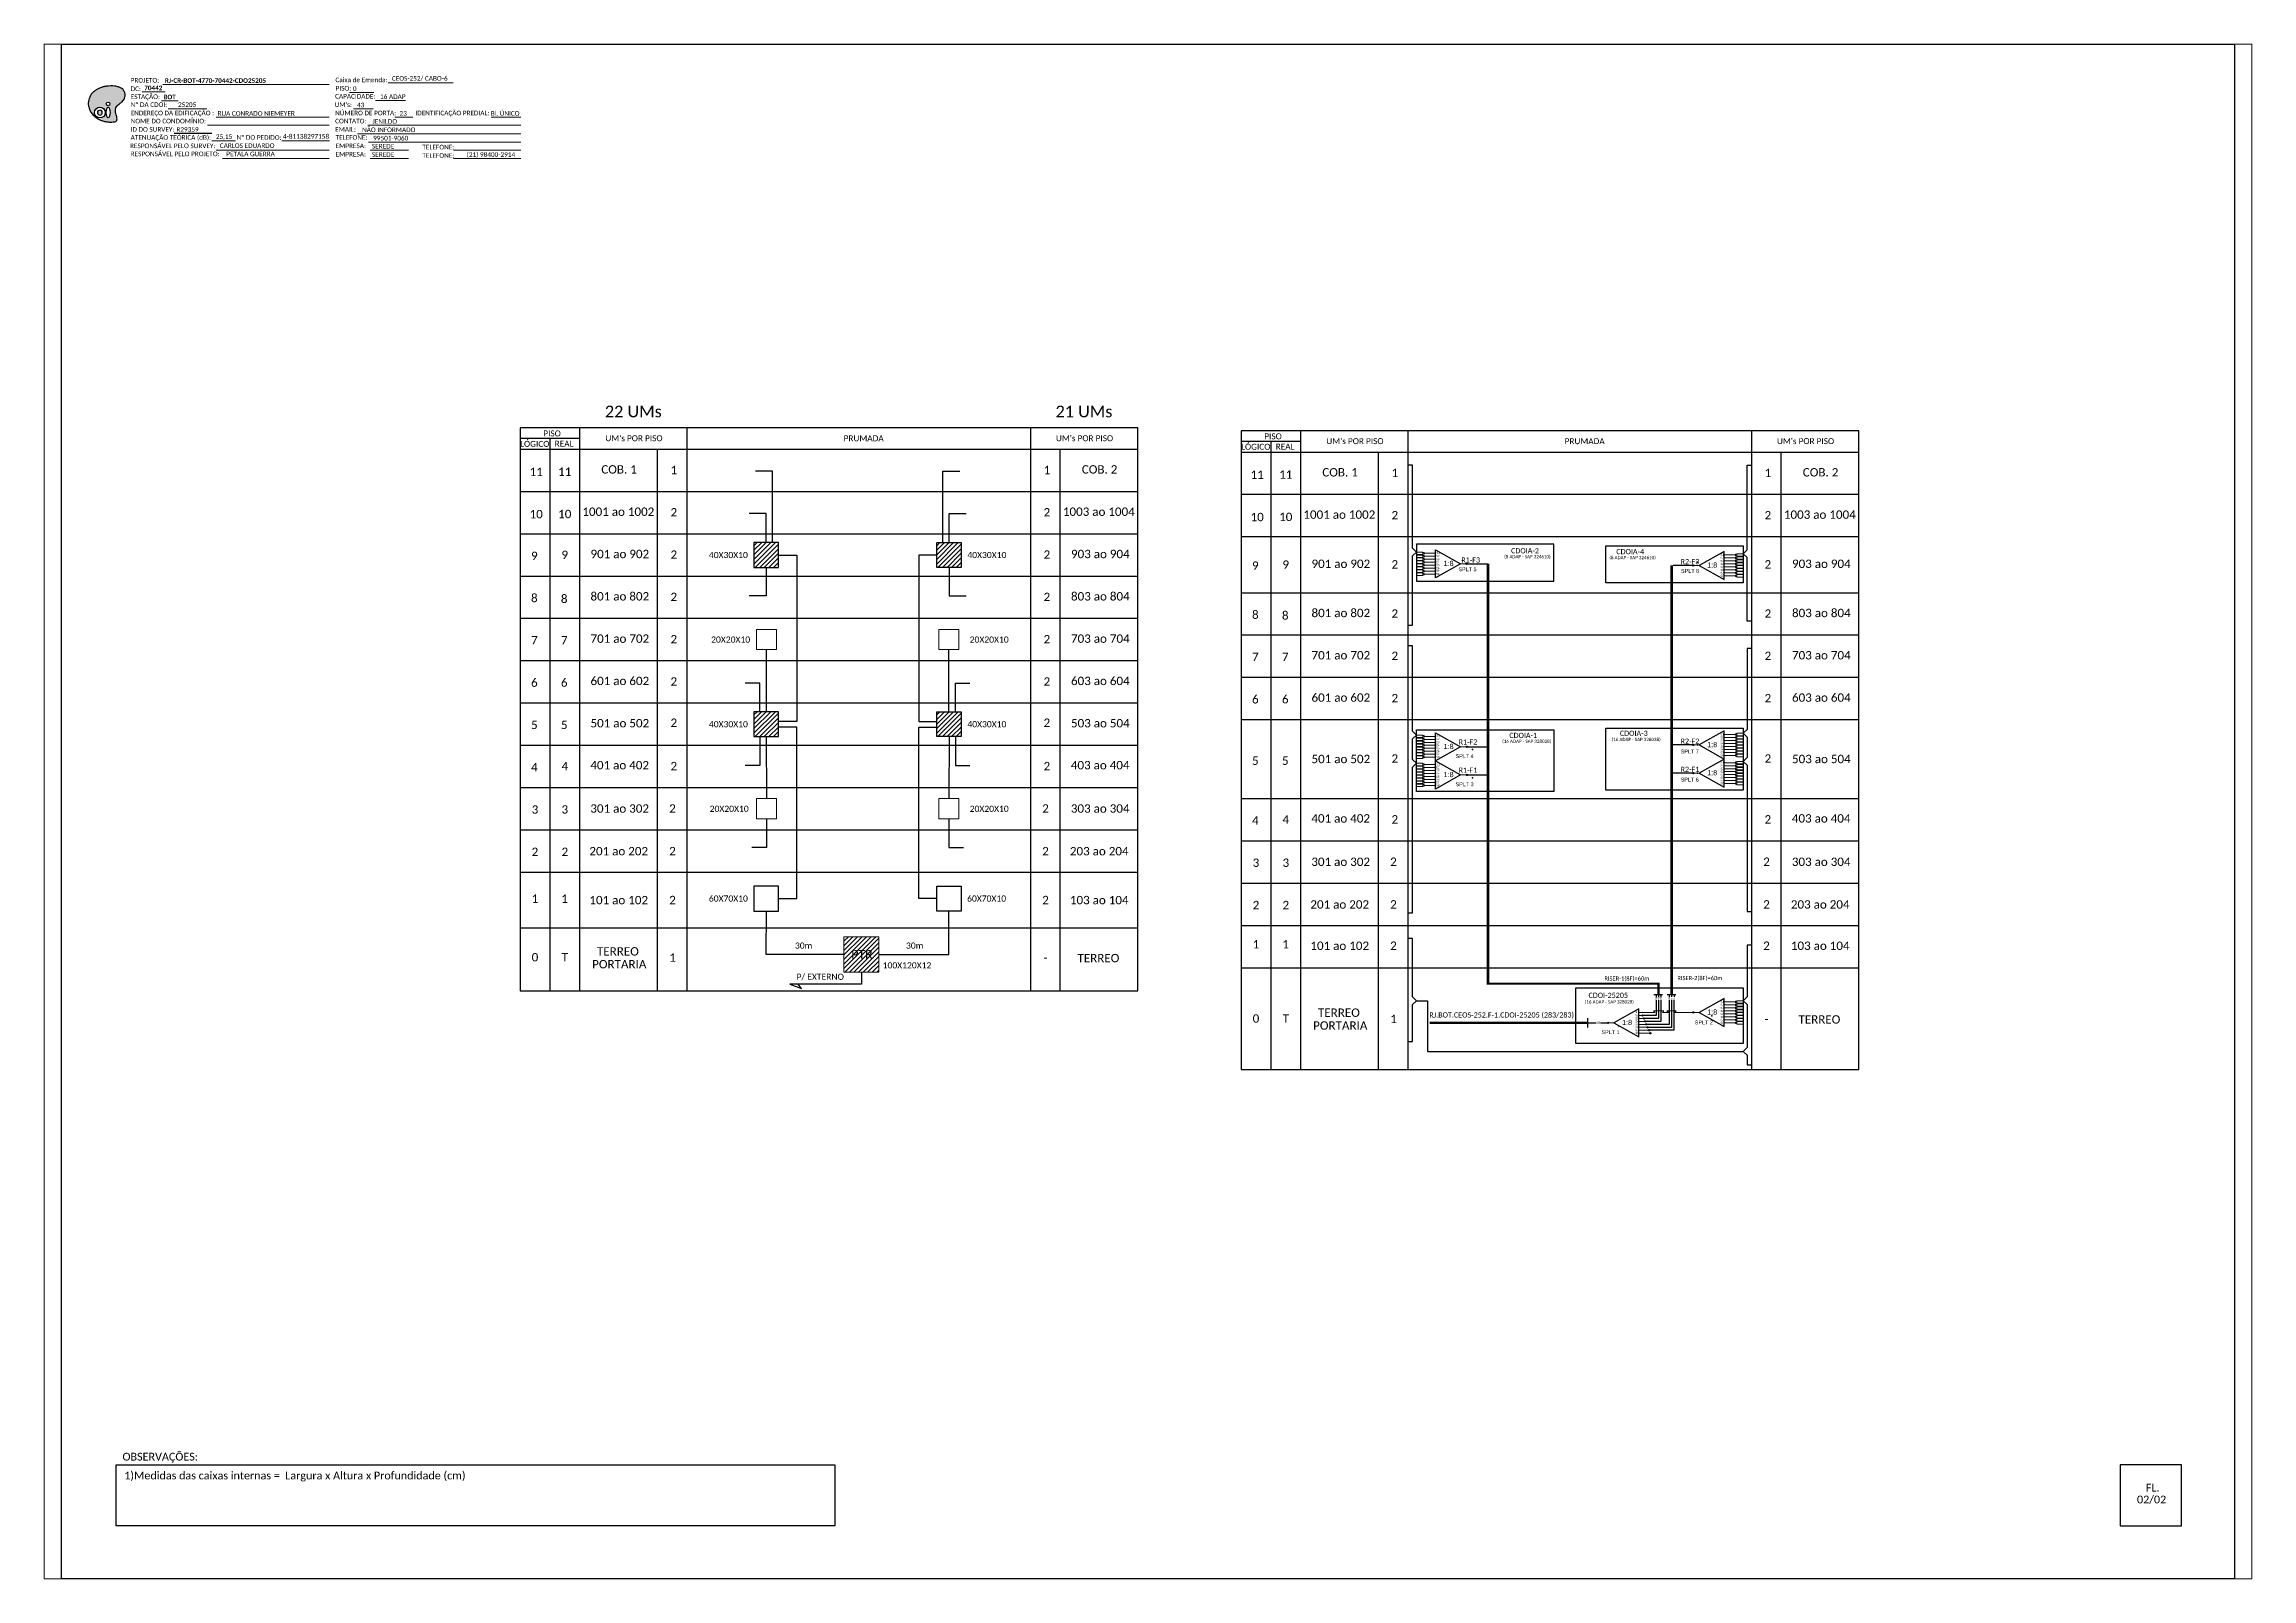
# Paper-space layout 'CDOI-25205' of a CAD drawing. Extents: x 30 to 144, y 66 to 145.
# The model-space entities are those that its viewports show. They can reach past a viewport. Long polylines and large blocks are cut down to what shows.
import ezdxf
from ezdxf.enums import TextEntityAlignment as Align

# ---------------------------------------------------------------- set-up
doc = ezdxf.new("R2010")
doc.units = 0
doc.styles.add('ARIAL', font='arial.ttf')
doc.styles.add('MtXpl_Calibri', font='calibri.ttf')
doc.styles.add('WMF-Calibri0', font='calibri.ttf')
doc.styles.add('WMF-Calibri1', font='calibrib.ttf')

# ---------------------------------------------------------------- blocks, each defined once
blk = doc.blocks.new('SPLITTER_')
blk.add_point((0, 0))
at = {"style": 'ARIAL', "flags": 4}
blk.add_attdef('SPLT', (0, -3.26), '', height=1.5, dxfattribs=at)
blk = doc.blocks.new('SPLT_1-8_SC-APC')
at = {"color": 1, "lineweight": 0}
blk.add_lwpolyline([(-17.04, -7.55), (-19.26, -7.55)], dxfattribs=at)
at = {"color": 1}
blk.add_lwpolyline([(-7.37, -2.1), (-17.04, -7.55), (-7.37, -13), (-7.37, -2.1)], dxfattribs=at)
at = {"color": 3, "lineweight": 0}
for points in [[(-2.99, -3.51), (-7.37, -3.51)], [(-7.37, -4.66), (-2.99, -4.66)], [(-7.37, -5.82), (-2.99, -5.82)], [(-7.37, -6.97), (-2.99, -6.97)], [(-7.37, -8.12), (-2.99, -8.12)], [(-2.41, -3.02), (-2.41, -4)], [(-2.41, -3.02), (0, -3.02)], [(-2.41, -4), (0, -4)], [(-2.41, -4.17), (-2.41, -5.16)], [(-2.41, -4.17), (0, -4.17)], [(-2.41, -5.16), (0, -5.16)], [(-2.41, -5.32), (-2.41, -6.31)], [(-2.41, -5.32), (0, -5.32)], [(-2.41, -6.31), (0, -6.31)], [(-2.41, -6.48), (-2.41, -7.46)], [(-2.41, -6.48), (0, -6.48)], [(-2.41, -7.46), (0, -7.46)], [(-2.41, -7.63), (-2.41, -8.62)], [(-2.41, -7.63), (0, -7.63)], [(-7.37, -9.28), (-2.99, -9.28)], [(-7.37, -10.43), (-2.99, -10.43)], [(-7.37, -11.58), (-2.99, -11.58)], [(-2.41, -8.62), (0, -8.62)], [(-2.41, -8.78), (-2.41, -9.77)], [(-2.41, -8.78), (0, -8.78)], [(-2.41, -9.77), (0, -9.77)], [(-2.41, -9.94), (-2.41, -10.92)], [(-2.41, -9.94), (0, -9.94)], [(-2.41, -10.92), (0, -10.92)], [(-2.41, -11.09), (-2.41, -12.08)], [(-2.41, -11.09), (0, -11.09)], [(-2.41, -12.08), (0, -12.08)]]:
    blk.add_lwpolyline(points, dxfattribs=at)
for points in [[(-2.99, -3.22), (-2.41, -3.22), (-2.41, -3.8), (-2.99, -3.8)], [(-2.99, -4.38), (-2.41, -4.38), (-2.41, -4.95), (-2.99, -4.95)], [(-2.99, -5.53), (-2.41, -5.53), (-2.41, -6.1), (-2.99, -6.1)], [(-2.99, -6.68), (-2.41, -6.68), (-2.41, -7.26), (-2.99, -7.26)], [(-2.99, -7.84), (-2.41, -7.84), (-2.41, -8.41), (-2.99, -8.41)], [(-2.99, -8.99), (-2.41, -8.99), (-2.41, -9.56), (-2.99, -9.56)], [(-2.99, -10.14), (-2.41, -10.14), (-2.41, -10.72), (-2.99, -10.72)], [(-2.99, -11.3), (-2.41, -11.3), (-2.41, -11.87), (-2.99, -11.87)]]:
    blk.add_lwpolyline(points, close=True, dxfattribs=at)
at = {"color": 1, "style": 'ARIAL'}
for s, height, p in [('1:8', 2, (-13.91, -8.4)), ('S1', 0.75, (-8.74, -3.78)), ('S2', 0.75, (-8.74, -4.97)), ('S3', 0.75, (-8.74, -6.18)), ('S4', 0.75, (-8.74, -7.36)), ('S5', 0.75, (-8.74, -8.57)), ('S6', 0.75, (-8.74, -9.69)), ('S7', 0.75, (-8.74, -10.78)), ('S8', 0.75, (-8.74, -11.9))]:
    blk.add_text(s, height=height, dxfattribs=at).set_placement(p)
blk = doc.blocks.new('SPLT_1-8_SC-APC_ESQ')
at = {"color": 3, "lineweight": 0}
for points in [[(2.41, -3.02), (0, -3.02)], [(2.41, -4), (0, -4)], [(2.41, -4.17), (0, -4.17)], [(2.41, -5.16), (0, -5.16)], [(2.41, -5.32), (0, -5.32)], [(2.41, -6.31), (0, -6.31)], [(2.41, -6.48), (0, -6.48)], [(2.41, -7.46), (0, -7.46)], [(2.41, -7.63), (0, -7.63)], [(2.41, -3.02), (2.41, -4)], [(2.41, -4.17), (2.41, -5.16)], [(2.41, -5.32), (2.41, -6.31)], [(2.41, -6.48), (2.41, -7.46)], [(2.41, -7.63), (2.41, -8.62)], [(2.99, -3.51), (7.37, -3.51)], [(7.37, -4.66), (2.99, -4.66)], [(7.37, -5.82), (2.99, -5.82)], [(7.37, -6.97), (2.99, -6.97)], [(7.37, -8.12), (2.99, -8.12)], [(2.41, -8.62), (0, -8.62)], [(2.41, -8.78), (0, -8.78)], [(2.41, -9.77), (0, -9.77)], [(2.41, -9.94), (0, -9.94)], [(2.41, -10.92), (0, -10.92)], [(2.41, -11.09), (0, -11.09)], [(2.41, -12.08), (0, -12.08)], [(2.41, -8.78), (2.41, -9.77)], [(2.41, -9.94), (2.41, -10.92)], [(2.41, -11.09), (2.41, -12.08)], [(7.37, -9.28), (2.99, -9.28)], [(7.37, -10.43), (2.99, -10.43)], [(7.37, -11.58), (2.99, -11.58)]]:
    blk.add_lwpolyline(points, dxfattribs=at)
for points in [[(2.99, -3.22), (2.41, -3.22), (2.41, -3.8), (2.99, -3.8)], [(2.99, -4.38), (2.41, -4.38), (2.41, -4.95), (2.99, -4.95)], [(2.99, -5.53), (2.41, -5.53), (2.41, -6.1), (2.99, -6.1)], [(2.99, -6.68), (2.41, -6.68), (2.41, -7.26), (2.99, -7.26)], [(2.99, -7.84), (2.41, -7.84), (2.41, -8.41), (2.99, -8.41)], [(2.99, -8.99), (2.41, -8.99), (2.41, -9.56), (2.99, -9.56)], [(2.99, -10.14), (2.41, -10.14), (2.41, -10.72), (2.99, -10.72)], [(2.99, -11.3), (2.41, -11.3), (2.41, -11.87), (2.99, -11.87)]]:
    blk.add_lwpolyline(points, close=True, dxfattribs=at)
at = {"color": 1}
blk.add_lwpolyline([(7.37, -2.1), (17.04, -7.55), (7.37, -13), (7.37, -2.1)], dxfattribs=at)
at = {"color": 1, "lineweight": 0}
blk.add_lwpolyline([(17.04, -7.55), (19.26, -7.55)], dxfattribs=at)
at = {"color": 1, "style": 'ARIAL'}
for s, height, p in [('S5', 0.75, (7.55, -8.57)), ('S3', 0.75, (7.55, -6.18)), ('S4', 0.75, (7.55, -7.36)), ('S2', 0.75, (7.56, -4.97)), ('S1', 0.75, (7.7, -3.78)), ('1:8', 2, (10.45, -8.4)), ('S6', 0.75, (7.55, -9.69)), ('S7', 0.75, (7.55, -10.78)), ('S8', 0.75, (7.55, -11.9))]:
    blk.add_text(s, height=height, dxfattribs=at).set_placement(p)
blk = doc.blocks.new('SPLITTER FUTURO')
blk.add_point((0, 0))
at = {"style": 'ARIAL', "text_generation_flag": 6, "flags": 4}
for tag, p, height in [('SPLT', (-6.22, -4.1), 1.5), ('INSTAL.', (-6.25, -6.09), 1.25)]:
    blk.add_attdef(tag, p, '', height=height, rotation=180, dxfattribs=at)
blk = doc.blocks.new('OI')
h = blk.add_hatch(color=40)
edge = h.paths.add_edge_path()
edge.add_spline(control_points=[(4.35, -0.67), (3.92, -0.99), (3.26, -1.5), (2.81, -2.59), (2.9, -3.5), (3.06, -4.27), (3.31, -4.85), (3.37, -5.39), (3.4, -5.88), (3.2, -6.4), (2.54, -6.61), (1.65, -6.63), (0.55, -6.67), (-0.56, -6.42), (-1.61, -6.14), (-2.77, -5.61), (-3.92, -4.77), (-4.89, -3.7), (-5.34, -2.65), (-5.6, -1.94), (-5.85, -0.96), (-5.71, 0.47), (-5.1, 2.02), (-4.14, 3.02), (-3.3, 3.61), (-2.37, 4.16), (-1.36, 4.44), (-0.56, 4.7), (0.79, 4.85), (2.24, 4.97), (3.79, 4.57), (4.67, 4.21), (5.44, 3.65), (5.76, 2.99), (6.03, 2.21), (6.01, 1.46), (5.72, 0.64), (5.31, 0.08), (4.88, -0.38), (4.51, -0.55), (4.35, -0.67)], knot_values=[0, 0, 0, 0, 1.60434, 2.417191, 3.427595, 4.282808, 4.776746, 5.304182, 5.888771, 6.258406, 6.858137, 7.79129, 8.986195, 10.124242, 11.187857, 12.242908, 13.953784, 15.414161, 16.515391, 17.349188, 17.675853, 19.552021, 21.515531, 22.568638, 23.63245, 24.621084, 25.782718, 26.745347, 27.142653, 29.870543, 31.004649, 31.921532, 32.709589, 33.801391, 34.042471, 35.192333, 35.971461, 36.628871, 37.254359, 37.836911, 37.836911, 37.836911, 37.836911], degree=3, periodic=0)
h.paths.add_polyline_path([(1.13, -0.87, -1), (-0.04, -0.87, -1)], flags=16)
edge = h.paths.add_edge_path(flags=16)
edge.add_ellipse((0.56, -3.59), major_axis=(-0.02, 1.71), ratio=0.361305, start_angle=0, end_angle=360)
h.paths.add_polyline_path([(-0.36, -3.62, -1), (-3.8, -3.62, -1)], flags=16)
edge = h.paths.add_edge_path(flags=0)
edge.add_ellipse((-2.08, -3.62), major_axis=(0, 0.885), ratio=0.758294, start_angle=0, end_angle=360)
at = {"color": 40}
for centre, radius in [((-2.08, -3.62), 1.72), ((0.54, -0.87), 0.587)]:
    blk.add_circle(centre, radius, dxfattribs=at)
blk.add_ellipse((-2.08, -3.62), major_axis=(0, 0.885), ratio=0.758294, start_param=-3.141592653589792, end_param=3.141592653589792, dxfattribs=at)
blk.add_ellipse((0.56, -3.59), major_axis=(-0.02, 1.71), ratio=0.361305, dxfattribs=at)
at = {"color": 40, "start_tangent": (-0.800898, -0.598801), "end_tangent": (-0.800898, -0.598801)}
blk.add_spline([(4.35, -0.67), (3.2, -1.78), (2.9, -2.54), (2.92, -3.55), (3.12, -4.38), (3.28, -4.85), (3.37, -5.37), (3.35, -5.95), (3.2, -6.29), (2.66, -6.55), (1.73, -6.63), (0.54, -6.62), (-0.58, -6.41), (-1.6, -6.11), (-2.56, -5.67), (-3.95, -4.67), (-4.89, -3.56), (-5.37, -2.56), (-5.64, -1.78), (-5.72, -1.46), (-5.63, 0.42), (-4.84, 2.22), (-4.13, 2.99), (-3.27, 3.62), (-2.4, 4.09), (-1.3, 4.47), (-0.37, 4.72), (0.02, 4.77), (2.75, 4.8), (3.85, 4.53), (4.69, 4.16), (5.31, 3.68), (5.85, 2.73), (5.93, 2.5), (5.94, 1.35), (5.67, 0.62), (5.29, 0.08), (4.84, -0.36), (4.35, -0.67)], degree=3, dxfattribs=at)

msp = doc.modelspace()

# ---------------------------------------------------------------- hatches: boundary and pattern name
h = msp.add_hatch()
h.set_pattern_fill('ANSI31', color=1, scale=10, style=0)
h.set_pattern_definition([(45, (599.712, 4.6301), (-0.8838835, 0.8838835), [])])
h.paths.add_polyline_path([(1224.9, 402.35), (1215.43, 402.35), (1215.43, 392.75), (1224.9, 392.75)])
h.paths.add_polyline_path([(1223.21, 392.95), (1223.21, 392.95), (1223.21, 398.09), (1223.21, 398.09)], flags=24)
h = msp.add_hatch()
h.set_pattern_fill('ANSI31', color=1, scale=10, style=0)
h.set_pattern_definition([(45, (670.4767, 4.6301), (-0.8838835, 0.8838835), [])])
h.paths.add_polyline_path([(1295.67, 402.35), (1286.2, 402.35), (1286.2, 392.75), (1295.67, 392.75)])
h.paths.add_polyline_path([(1293.98, 392.95), (1293.98, 392.95), (1293.98, 398.09), (1293.98, 398.09)], flags=24)
h = msp.add_hatch(color=3)
h.dxf.hatch_style = 1
edge = h.paths.add_edge_path()
edge.add_arc((1491.16, 394.18), 0.242, 0, 360)
h = msp.add_hatch(color=3)
h.dxf.hatch_style = 1
edge = h.paths.add_edge_path()
edge.add_arc((1579.02, 393.53), 0.242, 0, 360)
h = msp.add_hatch()
h.set_pattern_fill('ANSI31', color=1, scale=10, style=0)
h.set_pattern_definition([(45, (599.712, -60.8574), (-0.8838835, 0.8838835), [])])
h.paths.add_polyline_path([(1224.9, 336.86), (1215.43, 336.86), (1215.43, 327.26), (1224.9, 327.26)])
h.paths.add_polyline_path([(1223.21, 327.46), (1223.21, 327.46), (1223.21, 332.61), (1223.21, 332.61)], flags=24)
h = msp.add_hatch()
h.set_pattern_fill('ANSI31', color=1, scale=10, style=0)
h.set_pattern_definition([(45, (670.4767, -60.8574), (-0.8838835, 0.8838835), [])])
h.paths.add_polyline_path([(1295.67, 336.86), (1286.2, 336.86), (1286.2, 327.26), (1295.67, 327.26)])
h.paths.add_polyline_path([(1293.98, 327.46), (1293.98, 327.46), (1293.98, 332.61), (1293.98, 332.61)], flags=24)
h = msp.add_hatch(color=3)
h.dxf.hatch_style = 1
edge = h.paths.add_edge_path()
edge.add_arc((1491.42, 323.34), 0.256, 0, 360)
h = msp.add_hatch(color=3)
h.dxf.hatch_style = 1
edge = h.paths.add_edge_path()
edge.add_arc((1579.05, 324.04), 0.256, 0, 360)
h = msp.add_hatch(color=3)
h.dxf.hatch_style = 1
edge = h.paths.add_edge_path()
edge.add_arc((1491.42, 312.44), 0.256, 0, 360)
h = msp.add_hatch(color=3)
h.dxf.hatch_style = 1
edge = h.paths.add_edge_path()
edge.add_arc((1579.05, 313.15), 0.256, 0, 360)
h = msp.add_hatch()
h.set_pattern_fill('ANSI31', color=1, scale=10, style=0)
h.set_pattern_definition([(45, (638.5829, -147.8797), (-0.8838835, 0.8838835), [])])
h.paths.add_polyline_path([(1250.2, 236.08), (1263.77, 236.08), (1263.77, 249.84), (1250.2, 249.84)])
h.paths.add_polyline_path([(1252.21, 240.44), (1262.29, 240.44), (1262.29, 245.59), (1252.21, 245.59)], flags=24)
h = msp.add_hatch(color=3)
h.dxf.hatch_style = 1
edge = h.paths.add_edge_path()
edge.add_arc((1546.08, 216.49), 0.205, 0, 360)
h = msp.add_hatch(color=3)
h.dxf.hatch_style = 1
edge = h.paths.add_edge_path()
edge.add_arc((1559.34, 219.37), 0.242, 0, 360)
h = msp.add_hatch(color=3)
h.dxf.hatch_style = 1
edge = h.paths.add_edge_path()
edge.add_arc((1559.84, 218.22), 0.242, 0, 360)
h = msp.add_hatch(color=3)
h.dxf.hatch_style = 1
edge = h.paths.add_edge_path()
edge.add_arc((1560.34, 217.07), 0.242, 0, 360)
h = msp.add_hatch(color=3)
h.dxf.hatch_style = 1
edge = h.paths.add_edge_path()
edge.add_arc((1560.84, 215.91), 0.242, 0, 360)
h = msp.add_hatch(color=3)
h.dxf.hatch_style = 1
edge = h.paths.add_edge_path()
edge.add_arc((1561.34, 214.76), 0.242, 0, 360)
h = msp.add_hatch(color=3)
h.dxf.hatch_style = 1
edge = h.paths.add_edge_path()
edge.add_arc((1561.84, 213.61), 0.242, 0, 360)
h = msp.add_hatch(color=3)
h.dxf.hatch_style = 1
edge = h.paths.add_edge_path()
edge.add_arc((1579.02, 220.53), 0.256, 0, 360)
h = msp.add_hatch(color=3)
h.dxf.hatch_style = 1
edge = h.paths.add_edge_path()
edge.add_arc((1562.34, 212.45), 0.242, 0, 360)

# ---------------------------------------------------------------- linework, layer by layer
at = {"color": 5}
msp.add_line((1491.16, 394.18), (1499.54, 394.18), dxfattribs=at)
at = {"color": 6}
msp.add_line((1579.02, 393.53), (1571.18, 393.53), dxfattribs=at)
at = {"color": 7}
for points in [[(947.45, 595.26), (1788.45, 595.26), (1788.45, 1.26), (947.45, 1.26)], [(1224.9, 269.38), (1215.43, 269.38), (1215.43, 259.78), (1224.9, 259.78)], [(1286.2, 269.38), (1295.67, 269.38), (1295.67, 259.78), (1286.2, 259.78)]]:
    msp.add_lwpolyline(points, close=True, dxfattribs=at)
at = {"color": 7, "lineweight": 0}
for points in [[(978.63, 576.83), (987.55, 576.83)], [(986.05, 573.3), (992.6, 573.3)], [(986.56, 579.65), (1051.03, 579.65)], [(1058.83, 576.58), (1068.31, 576.58)], [(1068.88, 573.47), (1080.5, 573.47)], [(1073.87, 580.31), (1099.01, 580.31)], [(988.71, 570.23), (1003.67, 570.23)], [(1007.28, 566.99), (1051.03, 566.99)], [(1060.41, 570.23), (1068.07, 570.23)], [(1076.46, 566.99), (1083.41, 566.99)], [(1113.64, 566.99), (1125.13, 566.99)], [(1003.87, 563.88), (1051.03, 563.88)], [(1005.56, 557.85), (1014.74, 557.85)], [(1032.63, 557.85), (1051.06, 557.85)], [(1061.96, 560.64), (1125.16, 560.64)], [(1065.99, 563.88), (1125.16, 563.88)], [(1066.24, 557.41), (1125.16, 557.41)], [(1007.28, 554.29), (1051.03, 554.29)], [(1009.77, 551.06), (1051.03, 551.06)], [(1066.85, 554.29), (1081.65, 554.29)], [(1066.85, 551.06), (1081.65, 551.06)], [(1099.09, 554.29), (1125.16, 554.29)], [(1099.12, 551.06), (1125.16, 551.06)], [(1557.97, 220.53), (1564.09, 220.53), (1563.54, 221.15), (1564.51, 221.15), (1567.6, 221.15), (1567.05, 220.53), (1569.38, 220.53), (1568.82, 221.15), (1569.79, 221.15), (1572.41, 221.15), (1571.86, 220.53), (1579.02, 220.53)], [(1557.97, 219.37), (1559.34, 219.37)], [(1557.97, 218.22), (1559.84, 218.22)], [(1557.97, 217.07), (1560.34, 217.07)], [(1557.97, 215.91), (1560.84, 215.91)], [(1557.97, 214.76), (1561.34, 214.76)], [(1557.97, 213.61), (1561.84, 213.61)], [(1557.97, 212.45), (1562.34, 212.45)]]:
    msp.add_lwpolyline(points, dxfattribs=at)
at = {"color": 7}
msp.add_lwpolyline([(991.03, 560.82), (1005.63, 560.82)], dxfattribs=at)
at = {"color": 0}
for points in [[(1364.02, 446.77), (1124.87, 446.77)], [(1643.09, 445.65), (1403.94, 445.65)], [(1148.01, 442.66), (1124.87, 442.66)], [(1427.09, 441.54), (1403.94, 441.54)]]:
    msp.add_lwpolyline(points, dxfattribs=at)
for points in [[(1124.87, 446.77), (1124.87, 228.85), (1364.02, 228.85), (1364.02, 446.77)], [(1148.01, 228.85), (1148.01, 446.77)], [(1189.6, 228.85), (1189.6, 446.77)], [(1322.43, 446.77), (1322.43, 228.85)], [(1403.94, 445.65), (1403.94, 198.47), (1643.09, 198.47), (1643.09, 445.65)], [(1427.09, 198.47), (1427.09, 445.65)], [(1468.68, 198.47), (1468.68, 445.65)], [(1601.5, 445.65), (1601.5, 198.47)], [(1124.87, 438.55), (1364.02, 438.55)], [(1136.44, 442.66), (1136.44, 228.85)], [(1178.03, 228.85), (1178.03, 228.85), (1178.03, 438.55)], [(1334, 228.85), (1334, 438.55)], [(1403.94, 437.43), (1643.09, 437.43)], [(1415.51, 441.54), (1415.51, 198.47)], [(1457.1, 198.47), (1457.1, 198.47), (1457.1, 437.43)], [(1613.07, 198.47), (1613.07, 437.43)], [(1124.87, 422.17), (1364.02, 422.17)], [(1403.94, 421.06), (1643.09, 421.06)], [(1124.87, 405.8), (1364.02, 405.8)], [(1403.94, 404.69), (1643.09, 404.69)], [(1124.87, 389.43), (1364.02, 389.43)], [(1403.94, 382.99), (1643.09, 382.99)], [(1124.87, 373.06), (1364.02, 373.06)], [(1403.94, 366.61), (1643.09, 366.61)], [(1124.87, 356.69), (1364.02, 356.69)], [(1403.94, 350.24), (1643.09, 350.24)], [(1124.87, 340.32), (1364.02, 340.32)], [(1403.94, 333.87), (1643.09, 333.87)], [(1124.87, 323.94), (1364.02, 323.94)], [(1124.87, 307.57), (1364.02, 307.57)], [(1403.94, 303.33), (1643.09, 303.33)], [(1124.87, 291.2), (1364.02, 291.2)], [(1403.94, 286.95), (1643.09, 286.95)], [(1124.87, 274.83), (1364.02, 274.83)], [(1403.94, 270.58), (1643.09, 270.58)], [(1124.87, 253.24), (1364.02, 253.24)], [(1403.94, 254.21), (1643.09, 254.21)], [(1403.94, 237.79), (1643.09, 237.79)]]:
    msp.add_lwpolyline(points)
at = {"color": 3}
for points in [[(1222.56, 402.35), (1222.56, 430), (1215.96, 430)], [(1288.54, 402.35), (1288.54, 430), (1295.14, 430)], [(1468.68, 370.46), (1470.33, 370.46), (1470.33, 397.2), (1471.9, 398.71), (1470.33, 400.22), (1470.33, 432.29), (1468.68, 432.29)], [(1601.5, 371.92), (1599.85, 371.92), (1599.85, 396.55), (1598.28, 398.06), (1599.85, 399.57), (1599.85, 432.28), (1601.5, 432.28)], [(1220.17, 402.35), (1220.17, 413.63), (1213.57, 413.63)], [(1290.93, 402.35), (1290.93, 413.63), (1297.52, 413.63)], [(1225.09, 397.55), (1232.02, 397.55), (1232.02, 333.19), (1225.08, 333.19)], [(1286.2, 397.55), (1279.27, 397.55), (1279.27, 333.19), (1286.21, 333.19)], [(1220.17, 392.75), (1220.17, 381.79), (1213.57, 381.79)], [(1290.93, 392.75), (1290.93, 381.79), (1297.52, 381.79)], [(1220.26, 336.86), (1220.26, 360.99)], [(1290.84, 336.86), (1290.84, 360.99)], [(1468.68, 259.12), (1470.33, 259.12), (1470.34, 315.46), (1471.9, 316.97), (1470.34, 318.48), (1470.34, 326.36), (1471.9, 327.87), (1470.34, 329.38), (1470.34, 362.39), (1468.69, 362.39)], [(1601.51, 361.41), (1599.86, 361.41), (1599.85, 330.08), (1598.28, 328.57), (1599.85, 327.06), (1599.85, 319.18), (1598.28, 317.68), (1599.85, 316.17), (1599.85, 259.6), (1601.5, 259.6)], [(1217.7, 336.86), (1217.7, 347.98), (1212.06, 347.98)], [(1293.4, 336.86), (1293.4, 347.98), (1299.04, 347.98)], [(1217.7, 327.26), (1217.7, 316.15), (1212.06, 316.15)], [(1220.17, 327.26), (1220.26, 303.27)], [(1225.09, 264.58), (1232.02, 264.58), (1232.02, 330.93), (1225.08, 330.93)], [(1286.2, 264.58), (1279.27, 264.58), (1279.27, 330.93), (1286.21, 330.93)], [(1290.93, 327.26), (1290.84, 303.27)], [(1293.4, 327.26), (1293.4, 316.15), (1299.04, 316.15)], [(1220.26, 295.5), (1220.26, 284.39), (1214.62, 284.39)], [(1290.84, 295.5), (1290.84, 284.39), (1296.48, 284.39)], [(1250.2, 242.96), (1220.2, 242.96), (1220.25, 259.78)], [(1263.77, 242.96), (1290.9, 242.96), (1290.85, 259.78)], [(1468.67, 209.29), (1470.33, 209.29), (1470.33, 223.55), (1471.9, 225.06), (1470.33, 226.56), (1470.33, 249.12), (1468.68, 249.12)], [(1601.51, 246.55), (1599.86, 246.55), (1599.85, 226.56), (1598.28, 225.06), (1599.85, 223.55), (1599.85, 206.96), (1598.28, 205.46), (1599.85, 203.95), (1599.85, 200.21), (1601.5, 200.21)], [(1471.9, 225.06), (1476.07, 225.06), (1476.07, 205.46), (1598.28, 205.46), (1598.28, 205.46)], [(1538.23, 216.49), (1541.39, 216.49)], [(1543.06, 216.49), (1546.08, 216.49)]]:
    msp.add_lwpolyline(points, dxfattribs=at)
at = {"color": 1}
for points in [[(1224.9, 402.35), (1215.43, 402.35), (1215.43, 392.75), (1224.9, 392.75)], [(1286.2, 402.35), (1295.67, 402.35), (1295.67, 392.75), (1286.2, 392.75)], [(1525.03, 401.73), (1471.9, 401.73), (1471.9, 387.41), (1525.03, 387.41)], [(1545.15, 401.08), (1598.28, 401.08), (1598.28, 386.76), (1545.15, 386.76)], [(1224.9, 336.86), (1215.43, 336.86), (1215.43, 327.26), (1224.9, 327.26)], [(1286.2, 336.86), (1295.67, 336.86), (1295.67, 327.26), (1286.2, 327.26)], [(1471.9, 329.93), (1525.03, 329.93), (1525.03, 306.03), (1471.9, 306.03)], [(1545.18, 330.5), (1598.31, 330.5), (1598.31, 306.61), (1545.18, 306.61)], [(1533.59, 230.03), (1598.28, 230.03), (1598.28, 208.56), (1533.59, 208.56)]]:
    msp.add_lwpolyline(points, close=True, dxfattribs=at)
at = {"color": 5}
msp.add_lwpolyline([(1565.53, 227.49, 0.8, 0.8, 0), (1565.53, 231.65, 0.8, 0.8, 0), (1499.54, 231.65, 1, 1, 0), (1499.54, 394.18, 1, 1, 0)], format="xyseb", dxfattribs=at)
at = {"color": 6, "const_width": 1}
msp.add_lwpolyline([(1570.61, 227.49), (1570.61, 393.53)], dxfattribs=at)
at = {"lineweight": 0}
for points in [[(1224.09, 368.76), (1216.43, 368.76), (1216.43, 360.99), (1224.09, 360.99)], [(1287, 368.76), (1294.67, 368.76), (1294.67, 360.99), (1287, 360.99)], [(1224.09, 303.27), (1216.43, 303.27), (1216.43, 295.5), (1224.09, 295.5)], [(1287, 303.27), (1294.67, 303.27), (1294.67, 295.5), (1287, 295.5)]]:
    msp.add_lwpolyline(points, close=True, dxfattribs=at)
at = {"color": 5, "linetype": 'Continuous', "ltscale": 4}
for points in [[(1491.42, 323.34), (1499.26, 323.34)], [(1491.42, 312.44), (1499.26, 312.44)]]:
    msp.add_lwpolyline(points, dxfattribs=at)
at = {"color": 6}
for points in [[(1579.02, 324.04), (1571.18, 324.04)], [(1579.02, 313.15), (1571.18, 313.15)], [(1569.68, 225.26), (1569.68, 215.91), (1560.84, 215.91)], [(1570.6, 225.26), (1570.6, 214.75), (1561.24, 214.75)], [(1571.53, 225.26), (1571.53, 213.6), (1561.64, 213.6)], [(1568.92, 227.49), (1572.3, 227.49)], [(1569.68, 227.49), (1569.68, 226.6)], [(1570.61, 227.49), (1570.61, 226.6)], [(1571.54, 227.49), (1571.54, 226.6)]]:
    msp.add_lwpolyline(points, dxfattribs=at)
at = {"color": 1, "lineweight": 0}
msp.add_lwpolyline([(1250.2, 249.84), (1263.77, 249.84), (1263.77, 236.08), (1250.2, 236.08)], close=True, dxfattribs=at)
at = {"color": 1}
for points in [[(1256.99, 236.08), (1256.99, 231.4), (1229.36, 231.4)], [(1229.36, 231.4), (1233.77, 229.81)], [(1233.77, 229.81), (1232.37, 231.64)], [(1538.23, 214.65), (1538.23, 218.33)], [(1557.97, 221.94), (1548.3, 216.49), (1557.97, 211.04), (1557.97, 221.94)]]:
    msp.add_lwpolyline(points, dxfattribs=at)
at = {"color": 5}
for points in [[(1564.6, 225.28), (1564.6, 219.37), (1559.24, 219.37)], [(1565.53, 225.28), (1565.53, 218.22), (1559.64, 218.22)], [(1566.45, 225.28), (1566.45, 217.07), (1560.57, 217.07)], [(1563.68, 227.49), (1567.09, 227.49)], [(1564.6, 227.49), (1564.6, 226.62)], [(1565.53, 227.49), (1565.53, 226.62)], [(1566.46, 227.49), (1566.46, 226.62)]]:
    msp.add_lwpolyline(points, dxfattribs=at)
at = {"color": 1, "const_width": 0.8}
msp.add_lwpolyline([(1476.95, 216.49), (1538.23, 216.49)], dxfattribs=at)
at = {"color": 1, "lineweight": 0}
msp.add_lwpolyline([(1548.3, 216.49), (1546.08, 216.49)], dxfattribs=at)
at = {"color": 0}
for points in [[(968.49, 45.46), (1246.74, 45.46), (1246.74, 21.75), (968.49, 21.75)], [(1767.96, 45.46), (1744.25, 45.46), (1744.25, 21.75), (1767.96, 21.75)]]:
    msp.add_lwpolyline(points, close=True, dxfattribs=at)
at = {"color": 3}
for centre, radius in [((1491.16, 394.18), 0.242), ((1579.02, 393.53), 0.242), ((1491.42, 323.34), 0.256), ((1579.05, 324.04), 0.256), ((1491.42, 312.44), 0.256), ((1579.05, 313.15), 0.256), ((1546.08, 216.49), 0.205), ((1559.34, 219.37), 0.242), ((1559.84, 218.22), 0.242), ((1560.34, 217.07), 0.242), ((1560.84, 215.91), 0.242), ((1561.34, 214.76), 0.242), ((1561.84, 213.61), 0.242), ((1579.02, 220.53), 0.256), ((1562.34, 212.45), 0.242)]:
    msp.add_circle(centre, radius, dxfattribs=at)

# ---------------------------------------------------------------- block references
at = {"color": 7, "xscale": 1.213923925163967, "yscale": 1.213923925163967, "zscale": 1.213923925163967, "rotation": 0.1532896023949059}
msp.add_blockref('OI', (964.76, 573.2), dxfattribs=at)
for p in [(1471.9, 401.73), (1471.9, 330.88), (1471.9, 319.99)]:
    msp.add_blockref('SPLT_1-8_SC-APC_ESQ', p)
ref = msp.add_blockref('SPLITTER FUTURO', (1489.7, 395.4), dxfattribs=dict(xscale=-1))
ref.add_attrib('SPLT', 'SPLT 5', (1488.12, 391.3), dxfattribs={"height": 1.5, "rotation": 180, "style": 'ARIAL', "text_generation_flag": 6})
ref = msp.add_blockref('SPLITTER FUTURO', (1580.48, 394.74))
ref.add_attrib('SPLT', 'SPLT 8', (1574.26, 390.65), dxfattribs={"height": 1.5, "rotation": 180, "style": 'ARIAL', "text_generation_flag": 6})
at = {"color": 3}
for p in [(1598.28, 401.08), (1598.28, 331.59), (1598.28, 320.69), (1598.28, 228.07)]:
    msp.add_blockref('SPLT_1-8_SC-APC', p, dxfattribs=at)
ref = msp.add_blockref('SPLITTER_', (1493.53, 322.24), dxfattribs=dict(xscale=-1))
ref.add_attrib('SPLT', 'SPLT 4', (1487, 318.98), dxfattribs={"height": 1.5, "style": 'ARIAL'})
ref = msp.add_blockref('SPLITTER_', (1580.67, 324.04), dxfattribs=dict(xscale=-1))
ref.add_attrib('SPLT', 'SPLT 7', (1574.14, 320.78), dxfattribs={"height": 1.5, "style": 'ARIAL'})
ref = msp.add_blockref('SPLITTER_', (1493.53, 311.34), dxfattribs=dict(xscale=-1))
ref.add_attrib('SPLT', 'SPLT 3', (1487, 308.08), dxfattribs={"height": 1.5, "style": 'ARIAL'})
ref = msp.add_blockref('SPLITTER_', (1580.67, 313.15), dxfattribs=dict(xscale=-1))
ref.add_attrib('SPLT', 'SPLT 6', (1574.14, 309.89), dxfattribs={"height": 1.5, "style": 'ARIAL'})
ref = msp.add_blockref('SPLITTER_', (1550, 215.39), dxfattribs=dict(xscale=-1))
ref.add_attrib('SPLT', 'SPLT 1', (1543.47, 212.13), dxfattribs={"height": 1.5, "style": 'ARIAL'})
ref = msp.add_blockref('SPLITTER_', (1586.12, 219.15), dxfattribs=dict(xscale=-1))
ref.add_attrib('SPLT', 'SPLT 2', (1579.59, 215.89), dxfattribs={"height": 1.5, "style": 'ARIAL'})

# ---------------------------------------------------------------- texts
at = {"color": 7, "lineweight": 0, "style": 'WMF-Calibri0'}
for s, height, p in [('PROJETO:', 1.793, (974.16, 580.4)), ('Caixa de Emenda:', 1.7927, (1053.42, 580.56)), ('CEOS-252/ CABO-6', 1.7927, (1075.27, 581.15)), ('DC: ', 1.793, (974.16, 577.12)), ('ESTAÇÃO:', 1.793, (974.16, 574.05)), ('Nº DA CDOI:', 1.7927, (974.16, 570.98)), ("UM's:", 1.793, (1053.14, 570.98)), ('CAPACIDADE:', 1.7927, (1053.31, 574.21)), ('PISO:', 1.793, (1053.49, 577.33)), ('0', 1.79, (1060.18, 577.18)), ('ENDEREÇO DA EDIFICAÇÃO :', 1.7927, (974.16, 567.74)), ('NOME DO CONDOMÍNIO:', 1.7927, (974.16, 564.63)), ('CONTATO:', 1.793, (1053.31, 564.63)), ('NÚMERO DE PORTA:', 1.7927, (1053.31, 567.74)), ('IDENTIFICAÇÃO PREDIAL:', 1.7927, (1084.39, 567.74)), ('RESPONSÁVEL PELO SURVEY:', 1.7927, (973.92, 555.04)), ('ATENUAÇÃO TEÓRICA (dB):', 1.7927, (974.16, 558.28)), ('ID DO SURVEY:', 1.7927, (974.16, 561.39)), ('Nº DO PEDIDO:', 1.7927, (1015.17, 558.28)), ('EMAIL:', 1.793, (1053.31, 561.39)), ('TELEFONE:', 1.793, (1053.49, 558.28)), ('EMPRESA:', 1.793, (1053.49, 555.04)), ('TELEFONE:', 1.793, (1087.08, 554.54)), ('RESPONSÁVEL PELO PROJETO:', 1.7927, (974.16, 551.93)), ('EMPRESA:', 1.793, (1053.49, 551.8)), ('TELEFONE:', 1.793, (1087.08, 551.3))]:
    msp.add_text(s, height=height, dxfattribs=at).set_placement(p)
at = {"color": 7}
for s, height, style, p in [('RJ-CR-BOT-4770-70442-CDO25205', 1.7927, 'WMF-Calibri1', (987.36, 580.3)), ('70442', 1.793, 'WMF-Calibri1', (979.43, 577.48)), ('BOT', 1.793, 'WMF-Calibri1', (986.84, 573.95)), ('43', 1.793, 'WMF-Calibri0', (1061.76, 570.83)), (' 16 ADAP', 1.793, 'WMF-Calibri0', (1070.05, 574.09)), ('RUA CONRADO NIEMEYER ', 1.7927, 'WMF-Calibri0', (1007.79, 567.58)), ('JENILDO', 1.793, 'WMF-Calibri0', (1067.77, 564.48)), ('23', 1.793, 'WMF-Calibri0', (1078.24, 567.59)), ('Bl. ÚNICO', 1.793, 'WMF-Calibri0', (1113.53, 567.59)), ('R29359', 1.793, 'WMF-Calibri0', (991.87, 561.36)), ('25,15', 1.793, 'WMF-Calibri0', (1007.13, 558.61)), ('CARLOS EDUARDO', 1.7927, 'WMF-Calibri0', (1008.68, 555.13)), ('4-81138297158', 1.7927, 'WMF-Calibri0', (1033.12, 558.69)), ('NÃO INFORMADO', 1.7927, 'WMF-Calibri0', (1063.73, 561.24)), ('SEREDE', 1.793, 'WMF-Calibri0', (1067.55, 554.89)), ('99501-9060', 1.793, 'WMF-Calibri0', (1068.02, 558.01)), ('PETALA GUERRA', 1.7927, 'WMF-Calibri0', (1011.17, 551.9)), ('SEREDE', 1.793, 'WMF-Calibri0', (1067.55, 551.66)), ('(21) 98400-2914', 1.7927, 'WMF-Calibri0', (1104.22, 551.66)), ('COB. 1', 3.24, 'WMF-Calibri0', (1156.33, 429.08)), ('COB. 2', 3.24, 'WMF-Calibri0', (1342.32, 429.08)), ('COB. 1', 3.24, 'WMF-Calibri0', (1435.4, 427.96)), ('COB. 2', 3.24, 'WMF-Calibri0', (1621.39, 427.96)), ('1001 ao 1002', 3.24, 'WMF-Calibri0', (1149, 412.71)), ('1003 ao 1004', 3.24, 'WMF-Calibri0', (1334.99, 412.71)), ('1001 ao 1002', 3.24, 'WMF-Calibri0', (1428.08, 411.59)), ('1003 ao 1004', 3.24, 'WMF-Calibri0', (1614.06, 411.59)), ('901 ao 902', 3.24, 'WMF-Calibri0', (1152.14, 396.34)), ('40X30X10', 2.373, 'WMF-Calibri0', (1197.98, 396.38)), ('40X30X10', 2.373, 'WMF-Calibri0', (1298.03, 396.38)), ('903 ao 904', 3.24, 'WMF-Calibri0', (1338.13, 396.34)), ('901 ao 902', 3.24, 'WMF-Calibri0', (1431.22, 392.55)), ('903 ao 904', 3.24, 'WMF-Calibri0', (1617.21, 392.55)), ('801 ao 802', 3.24, 'WMF-Calibri0', (1152.14, 379.96)), ('803 ao 804', 3.24, 'WMF-Calibri0', (1338.13, 379.96)), ('801 ao 802', 3.24, 'WMF-Calibri0', (1431.22, 373.52)), ('803 ao 804', 3.24, 'WMF-Calibri0', (1617.21, 373.52)), ('701 ao 702', 3.24, 'WMF-Calibri0', (1152.14, 363.59)), ('20X20X10', 2.373, 'WMF-Calibri0', (1198.85, 363.65)), ('20X20X10', 2.373, 'WMF-Calibri0', (1298.93, 363.65)), ('703 ao 704', 3.24, 'WMF-Calibri0', (1338.13, 363.59)), ('701 ao 702', 3.24, 'WMF-Calibri0', (1431.22, 357.15)), ('703 ao 704', 3.24, 'WMF-Calibri0', (1617.21, 357.15)), ('601 ao 602', 3.24, 'WMF-Calibri0', (1152.14, 347.22)), ('603 ao 604', 3.24, 'WMF-Calibri0', (1338.13, 347.22)), ('601 ao 602', 3.24, 'WMF-Calibri0', (1431.22, 340.77)), ('603 ao 604', 3.24, 'WMF-Calibri0', (1617.21, 340.77)), ('501 ao 502', 3.24, 'WMF-Calibri0', (1152.14, 330.85)), ('40X30X10', 2.373, 'WMF-Calibri0', (1197.98, 330.89)), ('40X30X10', 2.373, 'WMF-Calibri0', (1298.03, 330.89)), ('503 ao 504', 3.24, 'WMF-Calibri0', (1338.13, 330.85)), ('401 ao 402', 3.24, 'WMF-Calibri0', (1152.08, 314.61)), ('403 ao 404', 3.24, 'WMF-Calibri0', (1338.07, 314.61)), ('501 ao 502', 3.24, 'WMF-Calibri0', (1431.22, 317)), ('503 ao 504', 3.24, 'WMF-Calibri0', (1617.21, 317)), ('301 ao 302', 3.24, 'WMF-Calibri0', (1152.08, 297.83)), ('20X20X10', 2.373, 'WMF-Calibri0', (1198.29, 298.16)), ('20X20X10', 2.373, 'WMF-Calibri0', (1298.93, 298.16)), ('303 ao 304', 3.24, 'WMF-Calibri0', (1338.07, 297.83)), ('401 ao 402', 3.24, 'WMF-Calibri0', (1431.16, 294)), ('403 ao 404', 3.24, 'WMF-Calibri0', (1617.15, 294)), ('201 ao 202', 3.24, 'WMF-Calibri0', (1151.71, 281.32)), ('203 ao 204', 3.24, 'WMF-Calibri0', (1337.7, 281.32)), ('301 ao 302', 3.24, 'WMF-Calibri0', (1431.16, 277.21)), ('303 ao 304', 3.24, 'WMF-Calibri0', (1617.15, 277.21)), ('101 ao 102', 3.24, 'WMF-Calibri0', (1151.71, 262.38)), ('60X70X10', 2.373, 'WMF-Calibri0', (1197.98, 263.41)), ('60X70X10', 2.373, 'WMF-Calibri0', (1297.92, 263.41)), ('103 ao 104', 3.24, 'WMF-Calibri0', (1337.7, 262.38)), ('201 ao 202', 3.24, 'WMF-Calibri0', (1430.79, 260.7)), ('203 ao 204', 3.24, 'WMF-Calibri0', (1616.77, 260.7)), ('101 ao 102', 3.24, 'WMF-Calibri0', (1430.79, 244.71)), ('103 ao 104', 3.24, 'WMF-Calibri0', (1616.77, 244.71)), ('PORTARIA', 3.24, 'WMF-Calibri0', (1152.78, 237.57)), ('TERREO', 3.24, 'WMF-Calibri0', (1154.64, 242.54)), ('PTR', 3.433, 'WMF-Calibri0', (1253.06, 241.31)), ('100X120X12', 2.373, 'WMF-Calibri0', (1265.25, 237.56)), ('TERREO', 3.24, 'WMF-Calibri0', (1340.63, 239.93)), ('P/ EXTERNO', 2.373, 'WMF-Calibri0', (1231.88, 233.14)), ('PORTARIA', 3.24, 'WMF-Calibri0', (1431.85, 213.84)), ('TERREO', 3.24, 'WMF-Calibri0', (1433.72, 218.81)), ('TERREO', 3.24, 'WMF-Calibri0', (1619.7, 216.2))]:
    msp.add_text(s, height=height, dxfattribs=dict(at, style=style)).set_placement(p)
at = {"color": 7, "style": 'WMF-Calibri0'}
msp.add_text('25205', height=1.793, dxfattribs=at).set_placement((996.02, 570.98), align=Align.CENTER)
at = {"color": 0, "style": 'WMF-Calibri0'}
for s, height, p in [('22 UMs', 4.513, (1157.74, 450.86)), ('21 UMs', 4.513, (1332.16, 450.86)), ('     PISO', 2.3, (1129.83, 443.47)), ('     PISO', 2.3, (1408.9, 442.35)), ('  LÓGICO', 2.3, (1123.28, 439.44)), ('    REAL', 2.3, (1135.04, 439.49)), ("UM's POR PISO", 2.3, (1157.9, 441.61)), ('PRUMADA', 2.3, (1250.12, 441.58)), ("UM's POR PISO", 2.3, (1332.31, 441.61)), ('  LÓGICO', 2.3, (1402.36, 438.32)), ('    REAL', 2.3, (1414.12, 438.38)), ("UM's POR PISO", 2.3, (1436.97, 440.49)), ('PRUMADA', 2.3, (1529.19, 440.47)), ("UM's POR PISO", 2.3, (1611.39, 440.49))]:
    msp.add_text(s, height=height, dxfattribs=at).set_placement(p)
at = {"color": 7, "style": 'WMF-Calibri0'}
for s, p in [('11', (1131.12, 429.75)), ('11', (1142.18, 429.81)), ('11', (1410.19, 428.64)), ('11', (1421.26, 428.69)), ('10', (1131.12, 413.38)), ('10', (1142.18, 413.44)), ('10', (1410.19, 412.26)), ('10', (1421.26, 412.32)), ('9', (1142.18, 397.63)), ('9', (1421.26, 393.85))]:
    msp.add_text(s, height=3.24, dxfattribs=at).set_placement(p, align=Align.MIDDLE_CENTER)
at = {"color": 5, "style": 'WMF-Calibri0'}
for s, height, p in [('R1-F3', 2, (1489.23, 394.66)), ('R1-F2', 2, (1488.17, 324.21)), ('R1-F1', 2, (1488.17, 313.31)), ('RISER-1(8F)=60m', 1.6, (1544.59, 232.85))]:
    msp.add_text(s, height=height, dxfattribs=at).set_placement(p)
at = {"color": 1, "style": 'WMF-Calibri0'}
for s, p in [('(8 ADAP - SAP 324610)', (1514.8, 396.29)), ('(8 ADAP - SAP 324610)', (1555.5, 395.95)), ('(16 ADAP - SAP 328028)', (1514.53, 324.85)), ('(16 ADAP - SAP 328028)', (1556.89, 325.56)), ('(16 ADAP - SAP 328028)', (1546.49, 223.99))]:
    msp.add_text(s, height=1.25, dxfattribs=at).set_placement(p, align=Align.CENTER)
at = {"color": 1}
for s, height, style, p in [('CDOIA-2', 2, 'WMF-Calibri0', (1508.49, 398.22)), ('CDOIA-4', 2, 'WMF-Calibri0', (1549.2, 397.88)), ('CDOIA-1', 2, 'WMF-Calibri0', (1507.78, 326.74)), ('CDOIA-3', 2, 'WMF-Calibri0', (1550.59, 327.57)), ('CDOI-25205', 2, 'WMF-Calibri0', (1538.45, 226.15)), ('RJ.BOT.CEOS-252.F-1.CDOI-25205 (283/283)', 2, 'WMF-Calibri0', (1476.81, 218.55)), ('1:8', 2, 'ARIAL', (1551.43, 215.64)), ('S1', 0.75, 'ARIAL', (1556.6, 220.26)), ('S2', 0.75, 'ARIAL', (1556.6, 219.07)), ('S3', 0.75, 'ARIAL', (1556.6, 217.86)), ('S4', 0.75, 'ARIAL', (1556.6, 216.68)), ('S5', 0.75, 'ARIAL', (1556.6, 215.47)), ('S6', 0.75, 'ARIAL', (1556.6, 214.35)), ('S7', 0.75, 'ARIAL', (1556.6, 213.25)), ('S8', 0.75, 'ARIAL', (1556.6, 212.13))]:
    msp.add_text(s, height=height, dxfattribs=dict(at, style=style)).set_placement(p)
at = {"color": 6, "style": 'WMF-Calibri0'}
for s, height, p in [('R2-F3', 2, (1574.09, 394.01)), ('R2-F2', 2, (1574.09, 324.52)), ('R2-F1', 2, (1574.09, 313.62)), ('RISER-2(8F)=60m', 1.6, (1572.86, 233.01))]:
    msp.add_text(s, height=height, dxfattribs=at).set_placement(p)
at = {"color": 3, "style": 'WMF-Calibri0'}
for p in [(1231.29, 245.21), (1274.27, 245.21)]:
    msp.add_text('30m', height=2.373, dxfattribs=at).set_placement(p)
at = {"style": 'ARIAL'}
for s, p in [('01', (1564.6, 226.02)), ('02', (1565.54, 226.02)), ('03', (1566.46, 226.02)), ('01', (1569.68, 226.02)), ('02', (1570.62, 226.02)), ('03', (1571.54, 226.02))]:
    msp.add_text(s, height=0.6, rotation=90, dxfattribs=at).set_placement(p, align=Align.MIDDLE_CENTER)
msp.add_text('01', height=1, dxfattribs=at).set_placement((1542.39, 216.49), align=Align.MIDDLE_CENTER)
for s, style, p in [('OBSERVAÇÕES:', 'WMF-Calibri0', (971, 47.08)), ('1)Medidas das caixas internas =  Largura x Altura x Profundidade (cm)', 'MtXpl_Calibri', (971.68, 39.78)), ('FL.', 'WMF-Calibri0', (1754.18, 35.09)), ('02/02', 'WMF-Calibri0', (1750.76, 30.5))]:
    msp.add_text(s, height=3, dxfattribs=dict(style=style)).set_placement(p)
at = {"color": 7, "style": 'WMF-Calibri0'}
for tag, flags, p in [('1', 4, (1184.4, 430.47)), ('1', 4, (1328.8, 430.47)), ('1', 4, (1463.48, 429.36)), ('1', 4, (1607.88, 429.36)), ('2', 4, (1184.4, 414.1)), ('2', 4, (1328.8, 414.1)), ('2', 4, (1463.48, 412.99)), ('2', 4, (1607.88, 412.99)), ('9', 4, (1130.41, 397.23)), ('2', 4, (1184.4, 397.73)), ('2', 4, (1328.8, 397.73)), ('9', 4, (1409.48, 393.45)), ('2', 4, (1463.48, 393.95)), ('2', 4, (1607.88, 393.95)), ('8', 4, (1130.41, 380.92)), ('8', 4, (1141.98, 380.62)), ('2', 4, (1184.4, 381.36)), ('2', 4, (1328.8, 381.36)), ('8', 4, (1409.48, 374.48)), ('8', 4, (1421.06, 374.17)), ('2', 4, (1463.48, 374.91)), ('2', 4, (1607.88, 374.91)), ('7', 4, (1130.41, 364.55)), ('7', 4, (1141.98, 364.57)), ('2', 4, (1184.4, 364.99)), ('2', 4, (1328.8, 364.99)), ('7', 4, (1409.48, 358.11)), ('7', 4, (1421.06, 358.12)), ('2', 4, (1463.48, 358.54)), ('2', 4, (1607.88, 358.54)), ('6', 4, (1130.41, 348.18)), ('6', 4, (1141.98, 348.19)), ('2', 4, (1184.4, 348.61)), ('2', 4, (1328.8, 348.61)), ('6', 4, (1409.48, 341.73)), ('6', 4, (1421.06, 341.75)), ('2', 4, (1463.48, 342.17)), ('2', 4, (1607.88, 342.17)), ('5', 4, (1130.41, 331.81)), ('5', 4, (1141.98, 331.82)), ('2', 4, (1184.4, 332.66)), ('2', 4, (1328.8, 332.66)), ('4', 4, (1130.41, 315.44)), ('4', 4, (1142.22, 315.86)), ('2', 4, (1184.4, 315.87)), ('2', 4, (1328.8, 315.87)), ('5', 4, (1409.48, 317.96)), ('5', 4, (1421.06, 317.97)), ('2', 4, (1463.48, 318.81)), ('2', 4, (1607.88, 318.81)), ('3', 4, (1130.65, 299.06)), ('3', 4, (1142.22, 299.08)), ('2', 4, (1183.89, 299.47)), ('2', 4, (1328.28, 299.47)), ('4', 4, (1409.48, 294.82)), ('4', 4, (1421.3, 295.25)), ('2', 4, (1463.48, 295.25)), ('2', 4, (1607.88, 295.25)), ('2', 4, (1130.65, 282.69)), ('2', 4, (1142.22, 282.69)), ('2', 4, (1183.89, 282.96)), ('2', 4, (1328.28, 282.96)), ('3', 4, (1409.73, 278.45)), ('3', 4, (1421.3, 278.46)), ('2', 4, (1462.96, 278.85)), ('2', 4, (1607.36, 278.85)), ('1', 4, (1130.65, 264.56)), ('1', 4, (1142.09, 264.55)), ('2', 4, (1183.89, 264.02)), ('2', 4, (1328.28, 264.02)), ('2', 4, (1409.73, 262.08)), ('2', 4, (1421.3, 262.08)), ('2', 4, (1462.96, 262.34)), ('2', 4, (1607.36, 262.34)), ('1', 4, (1409.73, 246.89)), ('1', 4, (1421.17, 246.89)), ('2', 4, (1462.96, 246.35)), ('2', 4, (1607.36, 246.35)), ('0', 4, (1130.65, 241.9)), ('T', 12, (1142.22, 241.93)), ('1', 4, (1183.89, 241.73)), ('-', 4, (1328.28, 241.73)), ('0', 4, (1409.73, 218.17)), ('T', 12, (1421.3, 218.21)), ('1', 4, (1462.96, 218)), ('-', 4, (1607.36, 218))]:
    msp.add_attdef(tag, text='XX', height=3.24, dxfattribs=dict(at, flags=flags)).set_placement(p, align=Align.MIDDLE_CENTER)

psp = doc.layouts.new('CDOI-25205')

# ---------------------------------------------------------------- viewports
at = {"layer": '0', "color": 7}
psp.add_viewport(center=(87.25, 105.25), size=(113.85, 79.1379), view_center_point=(1367.95, 298.26), view_height=594, dxfattribs=at)

doc.saveas('drawing.dxf')
